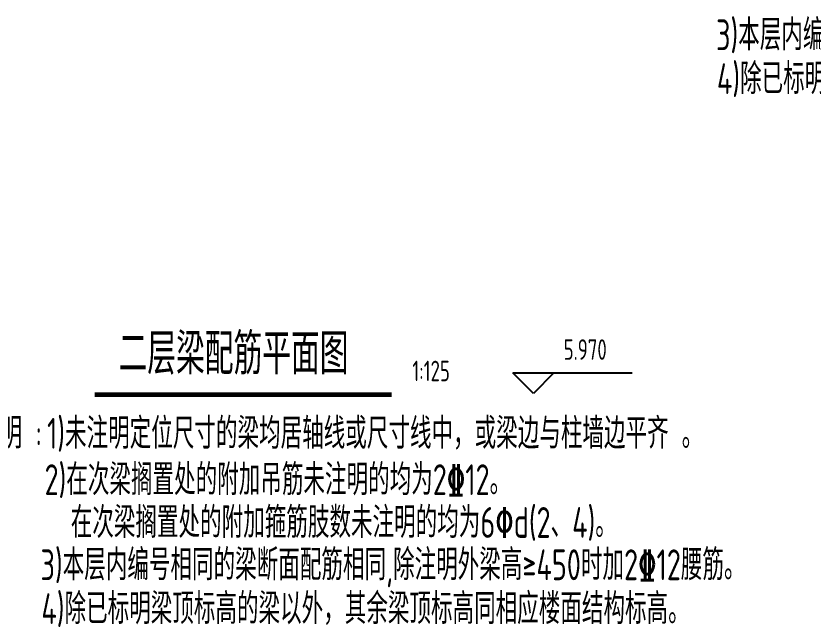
# Model space of a CAD drawing. Extents: x -2331248 to -1198620, y -977263 to -545844.
# Drawn here: x -1741617 to -1729969, y -845502 to -836572 of the extents above; entities that cross this region are included whole.
import ezdxf
from ezdxf.enums import TextEntityAlignment as Align

# ---------------------------------------------------------------- set-up
doc = ezdxf.new("R2010")
doc.units = 0
doc.header["$LTSCALE"] = 1000
doc.header["$MEASUREMENT"] = 0
for name, color, linetype in [('TEXT', 7, 'CONTINUOUS'), ('THIN', 7, 'CONTINUOUS'), ('中文', 7, 'CONTINUOUS'), ('图名下划线', 7, 'CONTINUOUS')]:
    doc.layers.add(name, color=color, linetype=linetype)
doc.styles.add('TSSD_NORM', font='Tssdeng.shx', dxfattribs={"width": 0.7, "bigfont": 'hztxt.shx'})
doc.styles.add('TSSD_REIN', font='Tssdeng.shx', dxfattribs={"width": 0.7, "bigfont": 'hztxt.shx'})

msp = doc.modelspace()

# ---------------------------------------------------------------- linework, layer by layer
at = {"layer": 'THIN'}
for p, q in [((-1734056.1, -842087.2, -508.4), (-1734356.1, -841787.2, -508.4)), ((-1734356.1, -841787.2, -508.4), (-1732614.1, -841787.2, -508.4)), ((-1733756.1, -841787.2, -508.4), (-1734056.1, -842087.2, -508.4))]:
    msp.add_line(p, q, dxfattribs=at)
at = {"layer": '图名下划线', "const_width": 70, "elevation": -508.4}
msp.add_lwpolyline([(-1740465.1, -842105.9), (-1736124.3, -842105.9)], dxfattribs=at)

# ---------------------------------------------------------------- texts
at = {"layer": 'TEXT', "width": 0.7}
for s, style, p in [('5.970', 'TSSD_REIN', (-1733613.4, -841687.2, -508.4)), ('1:125', 'TSSD_NORM', (-1735824.3, -842000, -508.4))]:
    msp.add_text(s, height=300, dxfattribs=dict(at, style=style)).set_placement(p, align=Align.BOTTOM_LEFT)
at = {"layer": '中文', "style": 'TSSD_REIN', "width": 0.7}
for s, p in [('3)本层内编号相同的梁断面配筋相同,除注明外梁高%%147450时加2%%13212腰筋。', (-1731386.4, -837073, -559.3)), ('4)除已标明梁顶标高的梁以外，其余梁顶标高同相应楼面结构标高。', (-1731374.1, -837714.2, -559.3)), ('说明 :', (-1742153.9, -842892.2, -559.3)), ('1)未注明定位尺寸的梁均居轴线或尺寸线中，或梁边与柱墙边平齐 。', (-1741162.1, -842896.6, -559.3)), ('2)在次梁搁置处的附加吊筋未注明的均为2%%13212。', (-1741198.2, -843573.5, 95798.9)), ('在次梁搁置处的附加箍筋肢数未注明的均为6%%130d(2、4)。', (-1740816, -844198.6, 95798.9)), ('3)本层内编号相同的梁断面配筋相同,除注明外梁高%%147450时加2%%13212腰筋。', (-1741257.4, -844816.9, -559.3)), ('4)除已标明梁顶标高的梁以外，其余梁顶标高同相应楼面结构标高。', (-1741245.1, -845458.1, -559.3))]:
    msp.add_text(s, height=450, dxfattribs=at).set_placement(p)
msp.add_text('二层梁配筋平面图', height=600, dxfattribs=at).set_placement((-1736757.6, -841809.9, -508.4), align=Align.RIGHT)

doc.saveas('drawing.dxf')
